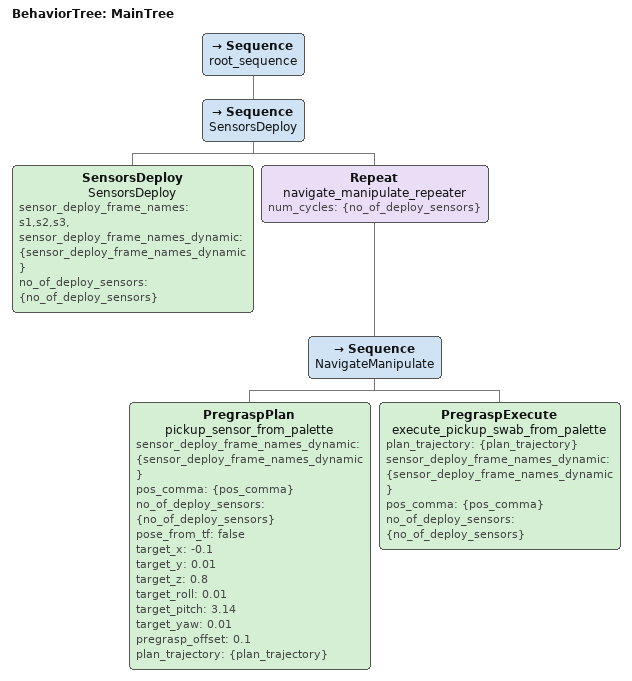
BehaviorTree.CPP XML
<root BTCPP_format="4" >
    <BehaviorTree ID="MainTree">
        <Sequence name="root_sequence">

            <!-- Format for sensor_deploy_frame_names: sensor_1_name,sensor_2_name,sensor_3_name, -->
            <Sequence name="SensorsDeploy">
                <SensorsDeploy name="SensorsDeploy" sensor_deploy_frame_names="s1,s2,s3," sensor_deploy_frame_names_dynamic="{sensor_deploy_frame_names_dynamic}" no_of_deploy_sensors="{no_of_deploy_sensors}"/>
                <Repeat name="navigate_manipulate_repeater" num_cycles="{no_of_deploy_sensors}">
                    <Sequence name="NavigateManipulate">
                        <!-- choose behavior_tree XML from here: https://github.com/ros-navigation/navigation2/tree/main/nav2_bt_navigator/behavior_trees, default: navigate_to_pose_w_replanning_and_recovery.xml -->
                        <PregraspPlan name="pickup_sensor_from_palette" sensor_deploy_frame_names_dynamic="{sensor_deploy_frame_names_dynamic}" pos_comma="{pos_comma}" no_of_deploy_sensors="{no_of_deploy_sensors}" pose_from_tf="false" target_x="-0.1" target_y="0.01" target_z="0.8" target_roll="0.01" target_pitch ="3.14" target_yaw = "0.01" pregrasp_offset="0.1" plan_trajectory="{plan_trajectory}"/>
                        <PregraspExecute name="execute_pickup_swab_from_palette" plan_trajectory="{plan_trajectory}" sensor_deploy_frame_names_dynamic="{sensor_deploy_frame_names_dynamic}" pos_comma="{pos_comma}" no_of_deploy_sensors="{no_of_deploy_sensors}"/>
                    </Sequence>
                </Repeat>
            </Sequence>

        </Sequence>
    </BehaviorTree>
</root>
